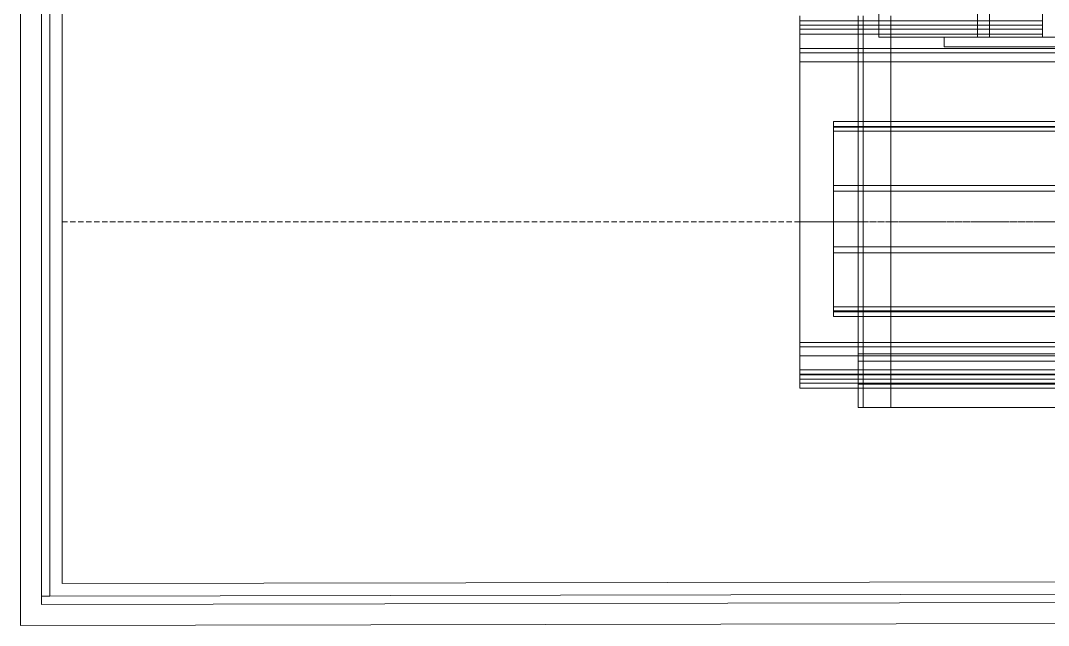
# Model space of a CAD drawing. Header units: centimetres. Extents: x -1906 to 5208, y -261 to 2955.
# Drawn here: x 1109.3 to 1170.8, y 246.6 to 282.8 of the extents above; entities that cross this region are included whole.
import ezdxf

# ---------------------------------------------------------------- set-up
doc = ezdxf.new("R2010")
doc.units = ezdxf.units.CM
doc.linetypes.add('_Overhead_2_', pattern=[0.47625, 0.3175, -0.15875])
for name, color, linetype, lineweight in [('A-FLOR', 7, 'Continuous', 18), ('A-WALL', 7, 'Continuous', 18), ('S-BEAM', 7, 'Continuous', 18), ('S-COLS', 7, 'Continuous', 18)]:
    doc.layers.add(name, color=color, linetype=linetype, lineweight=lineweight)

# ---------------------------------------------------------------- blocks, each defined once
blk = doc.blocks.new('Costanera Perfil Z - Parametrizado - h_22cm-1722626-Planta Bodega almacenamiento insumos')
at = {"layer": 'S-BEAM', "color": 254, "lineweight": 9, "true_color": 0xcccccc}
for p, q in [((-5.84, 671.794), (-5.84, -2399.566)), ((-5.545, 671.794), (-5.545, -2399.566)), ((-5.502, -2399.566), (-5.502, 671.794)), ((-5.258, 671.794), (-5.258, -2399.566)), ((-2.014, 671.794), (-2.014, -2399.566)), ((-1.666, 671.794), (-1.666, -2399.566)), ((1.666, 671.794), (1.666, -2399.566)), ((2.014, 671.794), (2.014, -2399.566)), ((5.258, 671.794), (5.258, -2399.566)), ((5.502, 671.794), (5.502, -2399.566)), ((5.545, 671.794), (5.545, -2399.566)), ((5.84, 671.794), (5.84, -2399.566)), ((-5.502, -2399.566), (-5.84, -2399.566)), ((-5.84, -2399.566), (-5.545, -2399.566)), ((-5.502, -2399.566), (-5.258, -2399.566)), ((2.014, -2399.566), (-5.502, -2399.566)), ((-5.258, -2399.566), (1.666, -2399.566)), ((1.666, -2399.566), (-2.014, -2399.566)), ((-2.014, -2399.566), (-1.666, -2399.566)), ((-1.666, -2399.566), (1.666, -2399.566)), ((1.666, -2399.566), (-1.666, -2399.566)), ((-1.666, -2399.566), (1.666, -2399.566)), ((1.666, -2399.566), (2.014, -2399.566)), ((2.014, -2399.566), (1.666, -2399.566)), ((1.666, -2399.566), (2.014, -2399.566)), ((2.014, -2399.566), (5.502, -2399.566)), ((5.258, -2399.566), (2.014, -2399.566)), ((5.545, -2399.566), (5.258, -2399.566)), ((5.545, -2399.566), (5.84, -2399.566)), ((5.84, -2399.566), (5.545, -2399.566))]:
    blk.add_line(p, q, dxfattribs=at)
blk = doc.blocks.new('Costanera Perfil Z - Parametrizado - h_22cm-1725872-Planta Bodega almacenamiento insumos')
at = {"layer": 'S-BEAM', "color": 254, "lineweight": 9, "true_color": 0xcccccc}
for p, q in [((-10.746, 2410.561), (8.796, 2410.561)), ((-10.446, 2410.561), (-10.746, 2410.561)), ((-10.746, -662.809), (-10.746, 2410.561)), ((-10.746, 2410.561), (-10.746, -662.809)), ((8.796, 2410.561), (-10.446, 2410.561)), ((-10.446, 2410.561), (-8.796, 2410.561)), ((-8.796, 2410.561), (-10.446, 2410.561)), ((-10.446, 2410.561), (-10.446, -662.809)), ((-10.446, 2410.561), (-10.446, -662.809)), ((-8.796, 2410.561), (-8.796, 2407.07)), ((-8.796, 2410.561), (-8.796, 2407.07)), ((8.796, 2410.561), (10.446, 2410.561)), ((10.446, 2410.561), (8.796, 2410.561)), ((8.796, 2410.561), (10.746, 2410.561)), ((10.446, 2410.561), (8.796, 2410.561)), ((8.796, 2410.561), (8.796, 2387.527)), ((8.796, 2410.561), (8.796, 2387.527)), ((10.746, 2410.561), (10.446, 2410.561)), ((10.446, 2410.561), (10.446, 2405.823)), ((10.446, 2410.561), (10.446, 2407.07)), ((-8.796, 2407.07), (-8.796, 2406.77)), ((-8.796, 2407.07), (-8.796, 2406.77)), ((-8.796, 2406.77), (-8.796, 2405.12)), ((-8.796, 2406.77), (-8.796, 2405.12)), ((10.446, 2407.07), (10.446, 2405.823)), ((10.446, 2405.823), (10.446, 2399.928)), ((10.446, 2405.823), (10.446, 2399.928)), ((-8.796, 2405.12), (-8.796, 2387.527)), ((-8.796, 2405.12), (-8.796, 2387.527)), ((10.446, 2399.928), (10.446, 2399.218)), ((10.446, 2399.928), (10.446, 2399.218)), ((10.446, 2399.218), (10.446, 2396.033)), ((10.446, 2399.218), (10.446, 2396.033))]:
    blk.add_line(p, q, dxfattribs=at)
blk = doc.blocks.new('Costanera Perfil Z - Parametrizado - h_22cm-1725829-Planta Bodega almacenamiento insumos')
at = {"layer": 'S-BEAM', "color": 254, "lineweight": 9, "true_color": 0xcccccc}
for p, q in [((-10.746, 2411.389), (-10.489, 2411.389)), ((-10.489, 2411.389), (-10.746, 2411.389)), ((-10.746, -661.982), (-10.746, 2411.389)), ((-10.746, 2411.389), (-10.746, -661.982)), ((-10.489, 2411.389), (-10.189, 2411.389)), ((-10.189, 2411.389), (-10.446, 2411.389)), ((-10.446, 2411.389), (-10.189, 2411.389)), ((-10.189, 2411.389), (-10.446, 2411.389)), ((-10.446, 2411.389), (-10.446, -661.982)), ((-10.446, 2411.389), (-10.446, -661.982)), ((-10.189, 2411.389), (-8.539, 2411.389)), ((-8.539, 2411.389), (-10.189, 2411.389)), ((-10.189, 2411.389), (-8.796, 2411.389)), ((-8.796, 2411.389), (-10.189, 2411.389)), ((-8.796, 2411.389), (-8.796, 2407.897)), ((-8.796, 2411.389), (-8.796, 2407.897)), ((-8.539, 2411.389), (8.796, 2411.389)), ((8.796, 2411.389), (-8.539, 2411.389)), ((8.796, 2411.389), (9.053, 2411.389)), ((9.053, 2411.389), (8.796, 2411.389)), ((8.796, 2411.389), (9.053, 2411.389)), ((9.053, 2411.389), (8.796, 2411.389)), ((8.796, 2411.389), (8.796, 2407.897)), ((8.796, 2411.389), (8.796, 2407.897)), ((9.053, 2411.389), (10.446, 2411.389)), ((10.446, 2411.389), (9.053, 2411.389)), ((9.053, 2411.389), (10.703, 2411.389)), ((10.446, 2411.389), (9.053, 2411.389)), ((10.703, 2411.389), (10.446, 2411.389)), ((10.446, 2411.389), (10.446, 2407.897)), ((10.446, 2411.389), (10.446, 2407.897)), ((-8.796, 2407.897), (-8.796, 2407.597)), ((-8.796, 2407.897), (-8.796, 2407.597)), ((8.796, 2407.897), (8.796, 2407.597)), ((8.796, 2407.897), (8.796, 2407.597)), ((10.446, 2407.897), (10.446, 2407.597)), ((10.446, 2407.897), (10.446, 2407.597)), ((-8.796, 2407.597), (-8.796, 2405.947)), ((-8.796, 2407.597), (-8.796, 2405.947)), ((8.796, 2407.597), (8.796, 2405.947)), ((8.796, 2407.597), (8.796, 2405.947)), ((10.446, 2407.597), (10.446, 2406.65)), ((10.446, 2407.597), (10.446, 2406.65)), ((10.446, 2406.65), (10.446, 2405.947)), ((10.446, 2406.65), (10.446, 2405.947)), ((-8.796, 2405.947), (-8.796, 2388.355)), ((-8.796, 2405.947), (-8.796, 2388.355)), ((8.796, 2405.947), (8.796, 2388.355)), ((8.796, 2405.947), (8.796, 2388.355)), ((10.446, 2405.947), (10.446, 2400.755)), ((10.446, 2405.947), (10.446, 2400.755)), ((10.446, 2400.755), (10.446, 2400.045)), ((10.446, 2400.755), (10.446, 2400.045)), ((10.446, 2400.045), (10.446, 2396.86)), ((10.446, 2400.045), (10.446, 2396.86))]:
    blk.add_line(p, q, dxfattribs=at)
blk = doc.blocks.new('Costanera Perfil Z - Parametrizado - h_22cm-1725795-Planta Bodega almacenamiento insumos')
at = {"layer": 'S-BEAM', "color": 254, "lineweight": 9, "true_color": 0xcccccc}
for p, q in [((-10.746, 2410.975), (-10.206, 2410.975)), ((-10.446, 2410.975), (-10.746, 2410.975)), ((-10.746, 2407.483), (-10.746, 2410.975)), ((-10.746, 2410.975), (-10.746, 2407.483)), ((-10.206, 2410.975), (-10.446, 2410.975)), ((-10.446, 2410.975), (-10.206, 2410.975)), ((-10.206, 2410.975), (-10.446, 2410.975)), ((-10.446, 2410.975), (-10.446, 2407.483)), ((-10.446, 2410.975), (-10.446, 2407.483)), ((-10.206, 2410.975), (-9.949, 2410.975)), ((-9.949, 2410.975), (-10.206, 2410.975)), ((-10.206, 2410.975), (-9.949, 2410.975)), ((-9.949, 2410.975), (-10.206, 2410.975)), ((-9.906, 2410.975), (-9.649, 2410.975)), ((-9.649, 2410.975), (-9.906, 2410.975)), ((-9.906, 2410.975), (-9.649, 2410.975)), ((-9.649, 2410.975), (-9.906, 2410.975)), ((-9.649, 2410.975), (-8.256, 2410.975)), ((-8.256, 2410.975), (-9.649, 2410.975)), ((-9.649, 2410.975), (-8.796, 2410.975)), ((-8.796, 2410.975), (-9.649, 2410.975)), ((-8.796, 2410.975), (-8.796, 2407.483)), ((-8.796, 2410.975), (-8.796, 2407.483)), ((-8.256, 2410.975), (-7.999, 2410.975)), ((-7.999, 2410.975), (-8.256, 2410.975)), ((-7.999, 2410.975), (8.796, 2410.975)), ((8.796, 2410.975), (-7.999, 2410.975)), ((8.796, 2410.975), (9.336, 2410.975)), ((9.336, 2410.975), (8.796, 2410.975)), ((8.796, 2410.975), (9.336, 2410.975)), ((9.336, 2410.975), (8.796, 2410.975)), ((8.796, 2410.975), (8.796, 2407.483)), ((8.796, 2410.975), (8.796, 2407.483)), ((9.336, 2410.975), (9.593, 2410.975)), ((9.593, 2410.975), (9.336, 2410.975)), ((9.336, 2410.975), (9.593, 2410.975)), ((9.593, 2410.975), (9.336, 2410.975)), ((9.593, 2410.975), (10.446, 2410.975)), ((10.446, 2410.975), (9.593, 2410.975)), ((9.593, 2410.975), (10.746, 2410.975)), ((10.446, 2410.975), (9.593, 2410.975)), ((10.746, 2410.975), (10.446, 2410.975)), ((10.446, 2410.975), (10.446, 2407.483)), ((10.446, 2410.975), (10.446, 2407.483)), ((10.746, 2410.975), (10.746, 2407.483)), ((10.746, 2410.975), (10.746, 2407.483)), ((-10.746, 2407.183), (-10.746, 2407.483)), ((-10.746, 2407.483), (-10.746, 2387.941)), ((-10.746, 2405.533), (-10.746, 2407.183)), ((-10.446, 2407.483), (-10.446, 2407.183)), ((-10.446, 2407.483), (-10.446, 2387.941)), ((-10.446, 2407.183), (-10.446, 2405.533)), ((-8.796, 2407.483), (-8.796, 2407.183)), ((-8.796, 2407.483), (-8.796, 2407.183)), ((-8.796, 2407.183), (-8.796, 2405.533)), ((-8.796, 2407.183), (-8.796, 2405.533)), ((8.796, 2407.483), (8.796, 2407.183)), ((8.796, 2407.483), (8.796, 2407.183)), ((8.796, 2407.183), (8.796, 2405.533)), ((8.796, 2407.183), (8.796, 2405.533)), ((10.446, 2407.483), (10.446, 2407.183)), ((10.446, 2407.483), (10.446, 2407.183)), ((10.446, 2407.183), (10.446, 2406.236)), ((10.446, 2407.183), (10.446, 2406.236)), ((10.746, 2407.483), (10.746, 2407.183)), ((10.746, 2407.483), (10.746, 2407.183)), ((10.746, 2407.183), (10.746, 2406.236)), ((10.746, 2407.183), (10.746, 2406.236)), ((10.446, 2406.236), (10.446, 2405.533)), ((10.446, 2406.236), (10.446, 2405.533)), ((10.746, 2406.236), (10.746, 2405.533)), ((10.746, 2406.236), (10.746, 2405.533)), ((-10.746, 2387.941), (-10.746, 2405.533)), ((-10.446, 2405.533), (-10.446, 2387.941)), ((-8.796, 2405.533), (-8.796, 2387.941)), ((-8.796, 2405.533), (-8.796, 2387.941)), ((8.796, 2405.533), (8.796, 2387.941)), ((8.796, 2405.533), (8.796, 2387.941)), ((10.446, 2405.533), (10.446, 2400.341)), ((10.446, 2405.533), (10.446, 2400.341)), ((10.746, 2405.533), (10.746, 2400.341)), ((10.746, 2405.533), (10.746, 2400.341)), ((10.446, 2400.341), (10.446, 2399.631)), ((10.446, 2400.341), (10.446, 2399.631)), ((10.746, 2400.341), (10.746, 2399.631)), ((10.746, 2400.341), (10.746, 2399.631)), ((10.446, 2399.631), (10.446, 2396.446)), ((10.446, 2399.631), (10.446, 2396.446)), ((10.746, 2399.631), (10.746, 2396.446)), ((10.746, 2399.631), (10.746, 2396.446))]:
    blk.add_line(p, q, dxfattribs=at)
blk = doc.blocks.new('Costanera Perfil Z - Parametrizado - h_22cm-1725974-Planta Bodega almacenamiento insumos')
at = {"layer": 'S-BEAM', "color": 254, "lineweight": 9, "true_color": 0xcccccc}
for p, q in [((-10.746, 1416.001), (-10.446, 1416.001)), ((-10.446, 1416.001), (-10.746, 1416.001)), ((-10.746, 1412.509), (-10.746, 1416.001)), ((-10.746, 1416.001), (-10.746, 1412.509)), ((-10.446, 1416.001), (-10.206, 1416.001)), ((-10.206, 1416.001), (-10.446, 1416.001)), ((-10.446, 1416.001), (-10.206, 1416.001)), ((-10.206, 1416.001), (-10.446, 1416.001)), ((-10.446, 1416.001), (-10.446, 1412.509)), ((-10.446, 1416.001), (-10.446, 1412.509)), ((-10.206, 1416.001), (-9.949, 1416.001)), ((-9.949, 1416.001), (-10.206, 1416.001)), ((-10.206, 1416.001), (-9.949, 1416.001)), ((-9.949, 1416.001), (-10.206, 1416.001)), ((-9.906, 1416.001), (-9.649, 1416.001)), ((-9.649, 1416.001), (-9.906, 1416.001)), ((-9.906, 1416.001), (-9.649, 1416.001)), ((-9.649, 1416.001), (-9.906, 1416.001)), ((-9.649, 1416.001), (-8.796, 1416.001)), ((-8.796, 1416.001), (-9.649, 1416.001)), ((-9.649, 1416.001), (-8.796, 1416.001)), ((-8.796, 1416.001), (-9.649, 1416.001)), ((-8.796, 1416.001), (-8.256, 1416.001)), ((-8.256, 1416.001), (-8.796, 1416.001)), ((-8.796, 1416.001), (-8.796, 1412.509)), ((-8.796, 1416.001), (-8.796, 1412.509)), ((-8.256, 1416.001), (-7.999, 1416.001)), ((-7.999, 1416.001), (-8.256, 1416.001)), ((-7.999, 1416.001), (8.796, 1416.001)), ((8.796, 1416.001), (-7.999, 1416.001)), ((8.796, 1416.001), (9.336, 1416.001)), ((9.336, 1416.001), (8.796, 1416.001)), ((8.796, 1416.001), (9.336, 1416.001)), ((9.336, 1416.001), (8.796, 1416.001)), ((8.796, 1416.001), (8.796, 1412.509)), ((8.796, 1416.001), (8.796, 1412.509)), ((9.336, 1416.001), (9.593, 1416.001)), ((9.593, 1416.001), (9.336, 1416.001)), ((9.336, 1416.001), (9.593, 1416.001)), ((9.593, 1416.001), (9.336, 1416.001)), ((9.593, 1416.001), (10.446, 1416.001)), ((10.446, 1416.001), (9.593, 1416.001)), ((9.593, 1416.001), (10.446, 1416.001)), ((10.446, 1416.001), (9.593, 1416.001)), ((10.446, 1416.001), (10.746, 1416.001)), ((10.746, 1416.001), (10.446, 1416.001)), ((10.446, 1416.001), (10.446, 1412.509)), ((10.446, 1416.001), (10.446, 1412.509)), ((10.746, 1416.001), (10.746, 1412.509)), ((10.746, 1416.001), (10.746, 1412.509)), ((-10.746, 1412.209), (-10.746, 1412.509)), ((-10.746, 1412.509), (-10.746, 1412.209)), ((-10.746, 1410.559), (-10.746, 1412.209)), ((-10.746, 1412.209), (-10.746, 1410.559)), ((-10.446, 1412.509), (-10.446, 1412.209)), ((-10.446, 1412.509), (-10.446, 1412.209)), ((-10.446, 1412.209), (-10.446, 1410.559)), ((-10.446, 1412.209), (-10.446, 1410.559)), ((-8.796, 1412.509), (-8.796, 1412.209)), ((-8.796, 1412.509), (-8.796, 1412.209)), ((-8.796, 1412.209), (-8.796, 1410.559)), ((-8.796, 1412.209), (-8.796, 1410.559)), ((8.796, 1412.509), (8.796, 1412.209)), ((8.796, 1412.509), (8.796, 1412.209)), ((8.796, 1412.209), (8.796, 1410.559)), ((8.796, 1412.209), (8.796, 1410.559)), ((10.446, 1412.509), (10.446, 1412.209)), ((10.446, 1412.509), (10.446, 1412.209)), ((10.446, 1412.209), (10.446, 1411.262)), ((10.446, 1412.209), (10.446, 1411.262)), ((10.746, 1412.509), (10.746, 1412.209)), ((10.746, 1412.509), (10.746, 1412.209)), ((10.746, 1412.209), (10.746, 1411.262)), ((10.746, 1412.209), (10.746, 1411.262)), ((10.446, 1411.262), (10.446, 1410.559)), ((10.446, 1411.262), (10.446, 1410.559)), ((10.746, 1411.262), (10.746, 1410.559)), ((10.746, 1411.262), (10.746, 1410.559)), ((-10.746, 1392.967), (-10.746, 1410.559)), ((-10.746, 1410.559), (-10.746, 1392.967)), ((-10.446, 1410.559), (-10.446, 1392.967)), ((-10.446, 1410.559), (-10.446, 1392.967)), ((-8.796, 1410.559), (-8.796, 1392.967)), ((-8.796, 1410.559), (-8.796, 1392.967)), ((8.796, 1410.559), (8.796, 1392.967)), ((8.796, 1410.559), (8.796, 1392.967)), ((10.446, 1410.559), (10.446, 1405.367)), ((10.446, 1410.559), (10.446, 1405.367)), ((10.746, 1410.559), (10.746, 1405.367)), ((10.746, 1410.559), (10.746, 1405.367)), ((10.446, 1405.367), (10.446, 1404.657)), ((10.446, 1405.367), (10.446, 1404.657)), ((10.746, 1405.367), (10.746, 1404.657)), ((10.746, 1405.367), (10.746, 1404.657)), ((10.446, 1404.657), (10.446, 1401.472)), ((10.446, 1404.657), (10.446, 1401.472)), ((10.746, 1404.657), (10.746, 1401.472)), ((10.746, 1404.657), (10.746, 1401.472))]:
    blk.add_line(p, q, dxfattribs=at)
blk = doc.blocks.new('Costanera Perfil Z - Parametrizado - h_22cm-V77-Planta Bodega almacenamiento insumos')
at = {"layer": 'S-BEAM', "color": 254, "lineweight": 9, "true_color": 0xcccccc}
for p, q in [((-10.746, 1416.001), (-10.446, 1416.001)), ((-10.446, 1416.001), (-10.746, 1416.001)), ((-10.746, 1412.509), (-10.746, 1416.001)), ((-10.746, 1416.001), (-10.746, 1412.509)), ((-10.446, 1416.001), (-10.206, 1416.001)), ((-10.206, 1416.001), (-10.446, 1416.001)), ((-10.446, 1416.001), (-10.206, 1416.001)), ((-10.206, 1416.001), (-10.446, 1416.001)), ((-10.446, 1416.001), (-10.446, 1412.509)), ((-10.446, 1416.001), (-10.446, 1412.509)), ((-10.206, 1416.001), (-9.949, 1416.001)), ((-9.949, 1416.001), (-10.206, 1416.001)), ((-10.206, 1416.001), (-9.949, 1416.001)), ((-9.949, 1416.001), (-10.206, 1416.001)), ((-9.906, 1416.001), (-9.649, 1416.001)), ((-9.649, 1416.001), (-9.906, 1416.001)), ((-9.906, 1416.001), (-9.649, 1416.001)), ((-9.649, 1416.001), (-9.906, 1416.001)), ((-9.649, 1416.001), (-8.796, 1416.001)), ((-8.796, 1416.001), (-9.649, 1416.001)), ((-9.649, 1416.001), (-8.796, 1416.001)), ((-8.796, 1416.001), (-9.649, 1416.001)), ((-8.796, 1416.001), (-8.256, 1416.001)), ((-8.256, 1416.001), (-8.796, 1416.001)), ((-8.796, 1416.001), (-8.796, 1412.509)), ((-8.796, 1416.001), (-8.796, 1412.509)), ((-8.256, 1416.001), (-7.999, 1416.001)), ((-7.999, 1416.001), (-8.256, 1416.001)), ((-7.999, 1416.001), (8.796, 1416.001)), ((8.796, 1416.001), (-7.999, 1416.001)), ((8.796, 1416.001), (9.336, 1416.001)), ((9.336, 1416.001), (8.796, 1416.001)), ((8.796, 1416.001), (9.336, 1416.001)), ((9.336, 1416.001), (8.796, 1416.001)), ((8.796, 1416.001), (8.796, 1412.509)), ((8.796, 1416.001), (8.796, 1412.509)), ((9.336, 1416.001), (9.593, 1416.001)), ((9.593, 1416.001), (9.336, 1416.001)), ((9.336, 1416.001), (9.593, 1416.001)), ((9.593, 1416.001), (9.336, 1416.001)), ((9.593, 1416.001), (10.446, 1416.001)), ((10.446, 1416.001), (9.593, 1416.001)), ((9.593, 1416.001), (10.446, 1416.001)), ((10.446, 1416.001), (9.593, 1416.001)), ((10.446, 1416.001), (10.746, 1416.001)), ((10.746, 1416.001), (10.446, 1416.001)), ((10.446, 1416.001), (10.446, 1412.509)), ((10.446, 1416.001), (10.446, 1412.509)), ((10.746, 1416.001), (10.746, 1412.509)), ((10.746, 1416.001), (10.746, 1412.509)), ((-10.746, 1412.209), (-10.746, 1412.509)), ((-10.746, 1412.509), (-10.746, 1412.209)), ((-10.746, 1410.559), (-10.746, 1412.209)), ((-10.746, 1412.209), (-10.746, 1410.559)), ((-10.446, 1412.509), (-10.446, 1412.209)), ((-10.446, 1412.509), (-10.446, 1412.209)), ((-10.446, 1412.209), (-10.446, 1410.559)), ((-10.446, 1412.209), (-10.446, 1410.559)), ((-8.796, 1412.509), (-8.796, 1412.209)), ((-8.796, 1412.509), (-8.796, 1412.209)), ((-8.796, 1412.209), (-8.796, 1410.559)), ((-8.796, 1412.209), (-8.796, 1410.559)), ((8.796, 1412.509), (8.796, 1412.209)), ((8.796, 1412.509), (8.796, 1412.209)), ((8.796, 1412.209), (8.796, 1410.559)), ((8.796, 1412.209), (8.796, 1410.559)), ((10.446, 1412.509), (10.446, 1412.209)), ((10.446, 1412.509), (10.446, 1412.209)), ((10.446, 1412.209), (10.446, 1411.262)), ((10.446, 1412.209), (10.446, 1411.262)), ((10.746, 1412.509), (10.746, 1412.209)), ((10.746, 1412.509), (10.746, 1412.209)), ((10.746, 1412.209), (10.746, 1411.262)), ((10.746, 1412.209), (10.746, 1411.262)), ((10.446, 1411.262), (10.446, 1410.559)), ((10.446, 1411.262), (10.446, 1410.559)), ((10.746, 1411.262), (10.746, 1410.559)), ((10.746, 1411.262), (10.746, 1410.559)), ((-10.746, 1392.967), (-10.746, 1410.559)), ((-10.746, 1410.559), (-10.746, 1392.967)), ((-10.446, 1410.559), (-10.446, 1392.967)), ((-10.446, 1410.559), (-10.446, 1392.967)), ((-8.796, 1410.559), (-8.796, 1392.967)), ((-8.796, 1410.559), (-8.796, 1392.967)), ((8.796, 1410.559), (8.796, 1392.967)), ((8.796, 1410.559), (8.796, 1392.967)), ((10.446, 1410.559), (10.446, 1405.367)), ((10.446, 1410.559), (10.446, 1405.367)), ((10.746, 1410.559), (10.746, 1405.367)), ((10.746, 1410.559), (10.746, 1405.367)), ((10.446, 1405.367), (10.446, 1404.657)), ((10.446, 1405.367), (10.446, 1404.657)), ((10.746, 1405.367), (10.746, 1404.657)), ((10.746, 1405.367), (10.746, 1404.657)), ((10.446, 1404.657), (10.446, 1401.472)), ((10.446, 1404.657), (10.446, 1401.472)), ((10.746, 1404.657), (10.746, 1401.472)), ((10.746, 1404.657), (10.746, 1401.472))]:
    blk.add_line(p, q, dxfattribs=at)
blk = doc.blocks.new('Costanera Perfil Z - Parametrizado - h_22cm-V78-Planta Bodega almacenamiento insumos')
at = {"layer": 'S-BEAM', "color": 254, "lineweight": 9, "true_color": 0xcccccc}
for p, q in [((-10.746, 1416.001), (-10.446, 1416.001)), ((-10.446, 1416.001), (-10.746, 1416.001)), ((-10.746, 1412.509), (-10.746, 1416.001)), ((-10.746, 1416.001), (-10.746, 1412.509)), ((-10.446, 1416.001), (-10.206, 1416.001)), ((-10.206, 1416.001), (-10.446, 1416.001)), ((-10.446, 1416.001), (-10.206, 1416.001)), ((-10.206, 1416.001), (-10.446, 1416.001)), ((-10.446, 1416.001), (-10.446, 1412.509)), ((-10.446, 1416.001), (-10.446, 1412.509)), ((-10.206, 1416.001), (-9.949, 1416.001)), ((-9.949, 1416.001), (-10.206, 1416.001)), ((-10.206, 1416.001), (-9.949, 1416.001)), ((-9.949, 1416.001), (-10.206, 1416.001)), ((-9.906, 1416.001), (-9.649, 1416.001)), ((-9.649, 1416.001), (-9.906, 1416.001)), ((-9.906, 1416.001), (-9.649, 1416.001)), ((-9.649, 1416.001), (-9.906, 1416.001)), ((-9.649, 1416.001), (-8.796, 1416.001)), ((-8.796, 1416.001), (-9.649, 1416.001)), ((-9.649, 1416.001), (-8.796, 1416.001)), ((-8.796, 1416.001), (-9.649, 1416.001)), ((-8.796, 1416.001), (-8.256, 1416.001)), ((-8.256, 1416.001), (-8.796, 1416.001)), ((-8.796, 1416.001), (-8.796, 1412.509)), ((-8.796, 1416.001), (-8.796, 1412.509)), ((-8.256, 1416.001), (-7.999, 1416.001)), ((-7.999, 1416.001), (-8.256, 1416.001)), ((-7.999, 1416.001), (8.796, 1416.001)), ((8.796, 1416.001), (-7.999, 1416.001)), ((8.796, 1416.001), (9.336, 1416.001)), ((9.336, 1416.001), (8.796, 1416.001)), ((8.796, 1416.001), (9.336, 1416.001)), ((9.336, 1416.001), (8.796, 1416.001)), ((8.796, 1416.001), (8.796, 1412.509)), ((8.796, 1416.001), (8.796, 1412.509)), ((9.336, 1416.001), (9.593, 1416.001)), ((9.593, 1416.001), (9.336, 1416.001)), ((9.336, 1416.001), (9.593, 1416.001)), ((9.593, 1416.001), (9.336, 1416.001)), ((9.593, 1416.001), (10.446, 1416.001)), ((10.446, 1416.001), (9.593, 1416.001)), ((9.593, 1416.001), (10.446, 1416.001)), ((10.446, 1416.001), (9.593, 1416.001)), ((10.446, 1416.001), (10.746, 1416.001)), ((10.746, 1416.001), (10.446, 1416.001)), ((10.446, 1416.001), (10.446, 1412.509)), ((10.446, 1416.001), (10.446, 1412.509)), ((10.746, 1416.001), (10.746, 1412.509)), ((10.746, 1416.001), (10.746, 1412.509)), ((-10.746, 1412.209), (-10.746, 1412.509)), ((-10.746, 1412.509), (-10.746, 1412.209)), ((-10.746, 1410.559), (-10.746, 1412.209)), ((-10.746, 1412.209), (-10.746, 1410.559)), ((-10.446, 1412.509), (-10.446, 1412.209)), ((-10.446, 1412.509), (-10.446, 1412.209)), ((-10.446, 1412.209), (-10.446, 1410.559)), ((-10.446, 1412.209), (-10.446, 1410.559)), ((-8.796, 1412.509), (-8.796, 1412.209)), ((-8.796, 1412.509), (-8.796, 1412.209)), ((-8.796, 1412.209), (-8.796, 1410.559)), ((-8.796, 1412.209), (-8.796, 1410.559)), ((8.796, 1412.509), (8.796, 1412.209)), ((8.796, 1412.509), (8.796, 1412.209)), ((8.796, 1412.209), (8.796, 1410.559)), ((8.796, 1412.209), (8.796, 1410.559)), ((10.446, 1412.509), (10.446, 1412.209)), ((10.446, 1412.509), (10.446, 1412.209)), ((10.446, 1412.209), (10.446, 1411.262)), ((10.446, 1412.209), (10.446, 1411.262)), ((10.746, 1412.509), (10.746, 1412.209)), ((10.746, 1412.509), (10.746, 1412.209)), ((10.746, 1412.209), (10.746, 1411.262)), ((10.746, 1412.209), (10.746, 1411.262)), ((10.446, 1411.262), (10.446, 1410.559)), ((10.446, 1411.262), (10.446, 1410.559)), ((10.746, 1411.262), (10.746, 1410.559)), ((10.746, 1411.262), (10.746, 1410.559)), ((-10.746, 1392.967), (-10.746, 1410.559)), ((-10.746, 1410.559), (-10.746, 1392.967)), ((-10.446, 1410.559), (-10.446, 1392.967)), ((-10.446, 1410.559), (-10.446, 1392.967)), ((-8.796, 1410.559), (-8.796, 1392.967)), ((-8.796, 1410.559), (-8.796, 1392.967)), ((8.796, 1410.559), (8.796, 1392.967)), ((8.796, 1410.559), (8.796, 1392.967)), ((10.446, 1410.559), (10.446, 1405.367)), ((10.446, 1410.559), (10.446, 1405.367)), ((10.746, 1410.559), (10.746, 1405.367)), ((10.746, 1410.559), (10.746, 1405.367)), ((10.446, 1405.367), (10.446, 1404.657)), ((10.446, 1405.367), (10.446, 1404.657)), ((10.746, 1405.367), (10.746, 1404.657)), ((10.746, 1405.367), (10.746, 1404.657)), ((10.446, 1404.657), (10.446, 1401.472)), ((10.446, 1404.657), (10.446, 1401.472)), ((10.746, 1404.657), (10.746, 1401.472)), ((10.746, 1404.657), (10.746, 1401.472))]:
    blk.add_line(p, q, dxfattribs=at)
blk = doc.blocks.new('Costanera Perfil Z - Parametrizado - h_22cm-1857671-Planta Bodega almacenamiento insumos')
at = {"layer": 'S-BEAM', "color": 254, "lineweight": 9, "true_color": 0xcccccc}
for p, q in [((-10.746, -456.985), (-10.746, -458.935)), ((-10.746, -456.985), (-10.746, -457.285)), ((-10.746, -457.285), (-10.746, -458.935)), ((-10.446, -456.985), (-10.446, -457.285)), ((-10.446, -456.985), (-10.446, -458.935)), ((-10.446, -457.285), (-10.446, -458.935)), ((-8.796, -456.985), (-8.796, -457.285)), ((-8.796, -456.985), (-8.796, -457.285)), ((-8.796, -457.285), (-8.796, -458.255)), ((-8.796, -457.285), (-8.796, -458.255)), ((-8.796, -458.255), (-8.796, -458.935)), ((-8.796, -458.255), (-8.796, -458.935)), ((-10.746, -458.935), (-10.746, -463.305)), ((-10.746, -458.935), (-10.746, -463.305)), ((-10.446, -458.935), (-10.446, -463.305)), ((-10.446, -458.935), (-10.446, -463.305)), ((-8.796, -458.935), (-8.796, -463.305)), ((-8.796, -458.935), (-8.796, -463.305)), ((-10.746, -463.305), (-10.746, -467.132)), ((-10.746, -463.305), (-10.746, -467.132)), ((-10.446, -463.305), (-10.446, -467.132)), ((-10.446, -463.305), (-10.446, -467.132)), ((-8.796, -463.305), (-8.796, -467.132)), ((-8.796, -463.305), (-8.796, -467.132)), ((-10.746, -467.132), (-10.746, -467.479)), ((-10.746, -467.132), (-10.746, -467.479)), ((-10.446, -467.132), (-10.446, -467.479)), ((-10.446, -467.132), (-10.446, -467.479)), ((-8.796, -467.132), (-8.796, -467.479)), ((-8.796, -467.132), (-8.796, -467.479)), ((-10.746, -467.479), (-10.746, -470.812)), ((-10.746, -467.479), (-10.746, -470.812)), ((-10.446, -467.479), (-10.446, -470.812)), ((-10.446, -467.479), (-10.446, -470.812)), ((-8.796, -467.479), (-8.796, -470.812)), ((-8.796, -467.479), (-8.796, -470.812)), ((-10.746, -470.812), (-10.746, -471.159)), ((-10.746, -470.812), (-10.746, -471.159)), ((-10.446, -470.812), (-10.446, -471.159)), ((-10.446, -470.812), (-10.446, -471.159)), ((-8.796, -470.812), (-8.796, -471.159)), ((-8.796, -470.812), (-8.796, -471.159)), ((-10.746, -471.159), (-10.746, -474.986)), ((-10.746, -471.159), (-10.746, -474.986)), ((-10.446, -471.159), (-10.446, -474.986)), ((-10.446, -471.159), (-10.446, -474.986)), ((-8.796, -471.159), (-8.796, -474.986)), ((-8.796, -471.159), (-8.796, -474.986)), ((-10.746, -474.986), (-10.746, -477.643)), ((-10.746, -474.986), (-10.746, -477.643)), ((-10.446, -474.986), (-10.446, -477.643)), ((-10.446, -474.986), (-10.446, -477.643)), ((-8.796, -474.986), (-8.796, -477.643)), ((-8.796, -474.986), (-8.796, -477.643)), ((8.796, -477.643), (-10.746, -477.643)), ((-10.746, -477.643), (-10.446, -477.643)), ((-10.446, -477.643), (-8.796, -477.643)), ((-8.796, -477.643), (-10.446, -477.643)), ((-10.446, -477.643), (8.796, -477.643))]:
    blk.add_line(p, q, dxfattribs=at)
blk = doc.blocks.new('Costanera Perfil Z - Parametrizado - h_22cm-V80-Planta Bodega almacenamiento insumos')
at = {"layer": 'S-BEAM', "color": 254, "lineweight": 9, "true_color": 0xcccccc}
for p, q in [((-10.746, -457.285), (-10.746, -458.935)), ((-10.746, -457.285), (-10.746, -457.542)), ((-10.746, -457.542), (-10.746, -458.935)), ((-10.446, -457.285), (-10.446, -457.542)), ((-10.446, -457.285), (-10.446, -458.935)), ((-10.446, -457.542), (-10.446, -458.935)), ((-8.796, -457.285), (-8.796, -457.542)), ((-8.796, -457.285), (-8.796, -457.542)), ((-8.796, -457.542), (-8.796, -458.255)), ((-8.796, -457.542), (-8.796, -458.255)), ((-8.796, -458.255), (-8.796, -458.935)), ((-8.796, -458.255), (-8.796, -458.935)), ((-10.746, -458.935), (-10.746, -459.192)), ((-10.746, -458.935), (-10.746, -459.192)), ((-10.746, -459.192), (-10.746, -463.305)), ((-10.746, -459.192), (-10.746, -463.305)), ((-10.446, -458.935), (-10.446, -459.192)), ((-10.446, -458.935), (-10.446, -459.192)), ((-10.446, -459.192), (-10.446, -463.305)), ((-10.446, -459.192), (-10.446, -463.305)), ((-8.796, -458.935), (-8.796, -459.192)), ((-8.796, -458.935), (-8.796, -459.192)), ((-8.796, -459.192), (-8.796, -463.305)), ((-8.796, -459.192), (-8.796, -463.305)), ((-10.746, -463.305), (-10.746, -467.132)), ((-10.746, -463.305), (-10.746, -467.132)), ((-10.446, -463.305), (-10.446, -467.132)), ((-10.446, -463.305), (-10.446, -467.132)), ((-8.796, -463.305), (-8.796, -467.132)), ((-8.796, -463.305), (-8.796, -467.132)), ((-10.746, -467.132), (-10.746, -467.479)), ((-10.746, -467.132), (-10.746, -467.479)), ((-10.446, -467.132), (-10.446, -467.479)), ((-10.446, -467.132), (-10.446, -467.479)), ((-8.796, -467.132), (-8.796, -467.479)), ((-8.796, -467.132), (-8.796, -467.479)), ((-10.746, -467.479), (-10.746, -470.812)), ((-10.746, -467.479), (-10.746, -470.812)), ((-10.446, -467.479), (-10.446, -470.812)), ((-10.446, -467.479), (-10.446, -470.812)), ((-8.796, -467.479), (-8.796, -470.812)), ((-8.796, -467.479), (-8.796, -470.812)), ((-10.746, -470.812), (-10.746, -471.159)), ((-10.746, -470.812), (-10.746, -471.159)), ((-10.446, -470.812), (-10.446, -471.159)), ((-10.446, -470.812), (-10.446, -471.159)), ((-8.796, -470.812), (-8.796, -471.159)), ((-8.796, -470.812), (-8.796, -471.159)), ((-10.746, -471.159), (-10.746, -474.986)), ((-10.746, -471.159), (-10.746, -474.986)), ((-10.446, -471.159), (-10.446, -474.986)), ((-10.446, -471.159), (-10.446, -474.986)), ((-8.796, -471.159), (-8.796, -474.986)), ((-8.796, -471.159), (-8.796, -474.986)), ((-10.746, -474.986), (-10.746, -476.527)), ((-10.746, -474.986), (-10.746, -476.527)), ((-10.446, -474.986), (-10.446, -476.527)), ((-10.446, -474.986), (-10.446, -476.527)), ((-8.796, -474.986), (-8.796, -476.527)), ((-8.796, -474.986), (-8.796, -476.527)), ((-10.746, -476.527), (-10.746, -477.643)), ((-10.746, -476.527), (-10.746, -477.643)), ((-10.446, -476.527), (-10.446, -477.643)), ((-10.446, -476.527), (-10.446, -477.643)), ((-8.796, -476.527), (-8.796, -477.643)), ((-8.796, -476.527), (-8.796, -477.643)), ((-10.446, -477.643), (-10.746, -477.643)), ((-10.746, -477.643), (-10.446, -477.643)), ((-8.796, -477.643), (-10.446, -477.643)), ((-10.446, -477.643), (-8.796, -477.643)), ((-8.796, -477.643), (-10.446, -477.643)), ((-10.446, -477.643), (-8.796, -477.643)), ((8.796, -477.643), (-8.796, -477.643)), ((-8.796, -477.643), (8.796, -477.643))]:
    blk.add_line(p, q, dxfattribs=at)
blk = doc.blocks.new('Costanera Perfil Z - Parametrizado - h_22cm-1857643-Planta Bodega almacenamiento insumos')
at = {"layer": 'S-BEAM', "color": 254, "lineweight": 9, "true_color": 0xcccccc}
for p, q in [((-10.746, -455.892), (-10.746, -456.149)), ((-10.746, -455.892), (-10.746, -456.149)), ((-10.746, -456.149), (-10.746, -456.389)), ((-10.746, -456.149), (-10.746, -456.389)), ((-10.446, -455.892), (-10.446, -456.149)), ((-10.446, -455.892), (-10.446, -456.149)), ((-10.446, -456.149), (-10.446, -456.389)), ((-10.446, -456.149), (-10.446, -456.389)), ((-8.796, -455.892), (-8.796, -456.149)), ((-8.796, -455.892), (-8.796, -456.149)), ((-8.796, -456.149), (-8.796, -456.389)), ((-8.796, -456.149), (-8.796, -456.389)), ((-10.746, -456.389), (-10.746, -457.542)), ((-10.746, -456.389), (-10.746, -456.689)), ((-10.746, -456.689), (-10.746, -457.542)), ((-10.446, -456.389), (-10.446, -456.689)), ((-10.446, -456.389), (-10.446, -457.542)), ((-10.446, -456.689), (-10.446, -457.542)), ((-8.796, -456.389), (-8.796, -456.689)), ((-8.796, -456.389), (-8.796, -456.689)), ((-8.796, -456.689), (-8.796, -456.861)), ((-8.796, -456.689), (-8.796, -456.861)), ((-8.796, -456.861), (-8.796, -457.542)), ((-8.796, -456.861), (-8.796, -457.542)), ((-10.746, -457.542), (-10.746, -457.799)), ((-10.746, -457.542), (-10.746, -457.799)), ((-10.446, -457.542), (-10.446, -457.799)), ((-10.446, -457.542), (-10.446, -457.799)), ((-8.796, -457.542), (-8.796, -457.799)), ((-8.796, -457.542), (-8.796, -457.799)), ((-10.746, -457.799), (-10.746, -458.339)), ((-10.746, -457.799), (-10.746, -458.339)), ((-10.446, -457.799), (-10.446, -458.339)), ((-10.446, -457.799), (-10.446, -458.339)), ((-8.796, -457.799), (-8.796, -458.339)), ((-8.796, -457.799), (-8.796, -458.339)), ((-10.746, -458.339), (-10.746, -461.912)), ((-10.746, -458.339), (-10.746, -461.912)), ((-10.446, -458.339), (-10.446, -461.912)), ((-10.446, -458.339), (-10.446, -461.912)), ((-8.796, -458.339), (-8.796, -461.912)), ((-8.796, -458.339), (-8.796, -461.912)), ((-10.746, -461.912), (-10.746, -465.738)), ((-10.746, -461.912), (-10.746, -465.738)), ((-10.446, -461.912), (-10.446, -465.738)), ((-10.446, -461.912), (-10.446, -465.738)), ((-8.796, -461.912), (-8.796, -465.738)), ((-8.796, -461.912), (-8.796, -465.738)), ((-10.746, -465.738), (-10.746, -466.086)), ((-10.746, -465.738), (-10.746, -466.086)), ((-10.746, -466.086), (-10.746, -469.418)), ((-10.746, -466.086), (-10.746, -469.418)), ((-10.446, -465.738), (-10.446, -466.086)), ((-10.446, -465.738), (-10.446, -466.086)), ((-10.446, -466.086), (-10.446, -469.418)), ((-10.446, -466.086), (-10.446, -469.418)), ((-8.796, -465.738), (-8.796, -466.086)), ((-8.796, -465.738), (-8.796, -466.086)), ((-8.796, -466.086), (-8.796, -469.418)), ((-8.796, -466.086), (-8.796, -469.418)), ((-10.746, -469.418), (-10.746, -469.766)), ((-10.746, -469.418), (-10.746, -469.766)), ((-10.746, -469.766), (-10.746, -473.592)), ((-10.746, -469.766), (-10.746, -473.592)), ((-10.446, -469.418), (-10.446, -469.766)), ((-10.446, -469.418), (-10.446, -469.766)), ((-10.446, -469.766), (-10.446, -473.592)), ((-10.446, -469.766), (-10.446, -473.592)), ((-8.796, -469.418), (-8.796, -469.766)), ((-8.796, -469.418), (-8.796, -469.766)), ((-8.796, -469.766), (-8.796, -473.592)), ((-8.796, -469.766), (-8.796, -473.592)), ((-10.746, -473.592), (-10.746, -475.134)), ((-10.746, -473.592), (-10.746, -475.134)), ((-10.446, -473.592), (-10.446, -475.134)), ((-10.446, -473.592), (-10.446, -475.134)), ((-8.796, -473.592), (-8.796, -475.134)), ((-8.796, -473.592), (-8.796, -475.134)), ((-10.746, -475.134), (-10.746, -475.391)), ((-10.746, -475.134), (-10.746, -475.391)), ((-10.746, -475.391), (-10.746, -476.249)), ((-10.746, -475.391), (-10.746, -476.249)), ((-10.446, -475.134), (-10.446, -475.391)), ((-10.446, -475.134), (-10.446, -475.391)), ((-10.446, -475.391), (-10.446, -476.249)), ((-10.446, -475.391), (-10.446, -476.249)), ((-8.796, -475.134), (-8.796, -475.391)), ((-8.796, -475.134), (-8.796, -475.391)), ((-8.796, -475.391), (-8.796, -476.249)), ((-8.796, -475.391), (-8.796, -476.249)), ((-10.746, -476.249), (-10.746, -476.784)), ((-10.746, -476.249), (-10.746, -476.784)), ((-10.446, -476.249), (-10.446, -476.784)), ((-10.446, -476.249), (-10.446, -476.784)), ((-8.796, -476.249), (-8.796, -476.784)), ((-8.796, -476.249), (-8.796, -476.784)), ((-10.746, -476.784), (-10.746, -477.041)), ((-10.746, -476.784), (-10.746, -477.041)), ((-10.746, -477.084), (-10.746, -477.341)), ((-10.746, -477.084), (-10.746, -477.341)), ((-10.446, -476.784), (-10.446, -477.041)), ((-10.446, -476.784), (-10.446, -477.041)), ((-10.446, -477.084), (-10.446, -477.341)), ((-10.446, -477.084), (-10.446, -477.341)), ((-8.796, -476.784), (-8.796, -477.041)), ((-8.796, -476.784), (-8.796, -477.041)), ((-8.796, -477.084), (-8.796, -477.341)), ((-8.796, -477.084), (-8.796, -477.341)), ((-10.746, -477.341), (-10.746, -479.036)), ((-10.746, -477.341), (-10.746, -477.881)), ((-10.446, -477.341), (-10.446, -477.881)), ((-10.446, -477.341), (-10.446, -479.036)), ((-8.796, -477.341), (-8.796, -477.881)), ((-8.796, -477.341), (-8.796, -477.881)), ((-10.746, -477.881), (-10.746, -479.036)), ((-10.446, -477.881), (-10.446, -479.036)), ((-8.796, -477.881), (-8.796, -479.036)), ((-8.796, -477.881), (-8.796, -479.036)), ((8.796, -479.036), (-10.746, -479.036)), ((-10.746, -479.036), (-10.446, -479.036)), ((-10.446, -479.036), (-8.796, -479.036)), ((-8.796, -479.036), (-10.446, -479.036)), ((-10.446, -479.036), (8.796, -479.036))]:
    blk.add_line(p, q, dxfattribs=at)
blk = doc.blocks.new('Costanera Perfil Z - Parametrizado - h_22cm-1857615-Planta Bodega almacenamiento insumos')
at = {"layer": 'S-BEAM', "color": 254, "lineweight": 9, "true_color": 0xcccccc}
for p, q in [((-10.746, -456.588), (-10.746, -456.845)), ((-10.746, -456.588), (-10.746, -456.845)), ((-10.746, -456.845), (-10.746, -457.085)), ((-10.746, -456.845), (-10.746, -457.085)), ((-10.446, -456.588), (-10.446, -456.845)), ((-10.446, -456.588), (-10.446, -456.845)), ((-10.446, -456.845), (-10.446, -457.085)), ((-10.446, -456.845), (-10.446, -457.085)), ((-8.796, -456.588), (-8.796, -456.845)), ((-8.796, -456.588), (-8.796, -456.845)), ((-8.796, -456.845), (-8.796, -457.085)), ((-8.796, -456.845), (-8.796, -457.085)), ((-10.746, -457.085), (-10.746, -457.385)), ((-10.746, -457.085), (-10.746, -457.385)), ((-10.746, -457.385), (-10.746, -458.238)), ((-10.746, -457.385), (-10.746, -458.238)), ((-10.446, -457.085), (-10.446, -457.385)), ((-10.446, -457.085), (-10.446, -457.385)), ((-10.446, -457.385), (-10.446, -458.238)), ((-10.446, -457.385), (-10.446, -458.238)), ((-8.796, -457.085), (-8.796, -457.385)), ((-8.796, -457.085), (-8.796, -457.385)), ((-8.796, -457.385), (-8.796, -457.558)), ((-8.796, -457.385), (-8.796, -457.558)), ((-8.796, -457.558), (-8.796, -458.238)), ((-8.796, -457.558), (-8.796, -458.238)), ((-10.746, -458.238), (-10.746, -458.495)), ((-10.746, -458.238), (-10.746, -458.495)), ((-10.746, -458.495), (-10.746, -459.035)), ((-10.746, -458.495), (-10.746, -459.035)), ((-10.446, -458.238), (-10.446, -458.495)), ((-10.446, -458.238), (-10.446, -458.495)), ((-10.446, -458.495), (-10.446, -459.035)), ((-10.446, -458.495), (-10.446, -459.035)), ((-8.796, -458.238), (-8.796, -458.495)), ((-8.796, -458.238), (-8.796, -458.495)), ((-8.796, -458.495), (-8.796, -459.035)), ((-8.796, -458.495), (-8.796, -459.035)), ((-10.746, -459.035), (-10.746, -462.608)), ((-10.746, -459.035), (-10.746, -462.608)), ((-10.446, -459.035), (-10.446, -462.608)), ((-10.446, -459.035), (-10.446, -462.608)), ((-8.796, -459.035), (-8.796, -462.608)), ((-8.796, -459.035), (-8.796, -462.608)), ((-10.746, -462.608), (-10.746, -466.435)), ((-10.746, -462.608), (-10.746, -466.435)), ((-10.446, -462.608), (-10.446, -466.435)), ((-10.446, -462.608), (-10.446, -466.435)), ((-8.796, -462.608), (-8.796, -466.435)), ((-8.796, -462.608), (-8.796, -466.435)), ((-10.746, -466.435), (-10.746, -466.782)), ((-10.746, -466.435), (-10.746, -466.782)), ((-10.746, -466.782), (-10.746, -470.115)), ((-10.746, -466.782), (-10.746, -470.115)), ((-10.446, -466.435), (-10.446, -466.782)), ((-10.446, -466.435), (-10.446, -466.782)), ((-10.446, -466.782), (-10.446, -470.115)), ((-10.446, -466.782), (-10.446, -470.115)), ((-8.796, -466.435), (-8.796, -466.782)), ((-8.796, -466.435), (-8.796, -466.782)), ((-8.796, -466.782), (-8.796, -470.115)), ((-8.796, -466.782), (-8.796, -470.115)), ((-10.746, -470.115), (-10.746, -470.462)), ((-10.746, -470.115), (-10.746, -470.462)), ((-10.746, -470.462), (-10.746, -474.289)), ((-10.746, -470.462), (-10.746, -474.289)), ((-10.446, -470.115), (-10.446, -470.462)), ((-10.446, -470.115), (-10.446, -470.462)), ((-10.446, -470.462), (-10.446, -474.289)), ((-10.446, -470.462), (-10.446, -474.289)), ((-8.796, -470.115), (-8.796, -470.462)), ((-8.796, -470.115), (-8.796, -470.462)), ((-8.796, -470.462), (-8.796, -474.289)), ((-8.796, -470.462), (-8.796, -474.289)), ((-10.746, -474.289), (-10.746, -475.831)), ((-10.746, -474.289), (-10.746, -475.831)), ((-10.446, -474.289), (-10.446, -475.831)), ((-10.446, -474.289), (-10.446, -475.831)), ((-8.796, -474.289), (-8.796, -475.831)), ((-8.796, -474.289), (-8.796, -475.831)), ((-10.746, -475.831), (-10.746, -476.087)), ((-10.746, -475.831), (-10.746, -476.087)), ((-10.446, -475.831), (-10.446, -476.087)), ((-10.446, -475.831), (-10.446, -476.087)), ((-8.796, -475.831), (-8.796, -476.087)), ((-8.796, -475.831), (-8.796, -476.087)), ((-10.746, -476.087), (-10.746, -476.627)), ((-10.746, -476.087), (-10.746, -476.627)), ((-10.746, -476.627), (-10.746, -476.946)), ((-10.746, -476.627), (-10.746, -476.946)), ((-10.446, -476.087), (-10.446, -476.627)), ((-10.446, -476.087), (-10.446, -476.627)), ((-10.446, -476.627), (-10.446, -476.946)), ((-10.446, -476.627), (-10.446, -476.946)), ((-8.796, -476.087), (-8.796, -476.627)), ((-8.796, -476.087), (-8.796, -476.627)), ((-8.796, -476.627), (-8.796, -476.946)), ((-8.796, -476.627), (-8.796, -476.946)), ((-10.746, -476.946), (-10.746, -477.481)), ((-10.746, -476.946), (-10.746, -477.481)), ((-10.446, -476.946), (-10.446, -477.481)), ((-10.446, -476.946), (-10.446, -477.481)), ((-8.796, -476.946), (-8.796, -477.481)), ((-8.796, -476.946), (-8.796, -477.481)), ((-10.746, -477.481), (-10.746, -477.737)), ((-10.746, -477.481), (-10.746, -477.737)), ((-10.746, -477.781), (-10.746, -478.037)), ((-10.746, -477.781), (-10.746, -478.037)), ((-10.446, -477.481), (-10.446, -477.737)), ((-10.446, -477.481), (-10.446, -477.737)), ((-10.446, -477.781), (-10.446, -478.037)), ((-10.446, -477.781), (-10.446, -478.037)), ((-8.796, -477.481), (-8.796, -477.737)), ((-8.796, -477.481), (-8.796, -477.737)), ((-8.796, -477.781), (-8.796, -478.037)), ((-8.796, -477.781), (-8.796, -478.037)), ((-10.746, -478.037), (-10.746, -478.277)), ((-10.746, -478.037), (-10.746, -478.277)), ((-10.446, -478.34), (-10.746, -478.34)), ((-10.746, -478.34), (-10.446, -478.34)), ((-10.446, -478.037), (-10.446, -478.277)), ((-10.446, -478.037), (-10.446, -478.277)), ((-8.796, -478.34), (-10.446, -478.34)), ((-10.446, -478.34), (-8.796, -478.34)), ((-8.796, -478.34), (-10.446, -478.34)), ((-10.446, -478.34), (-8.796, -478.34)), ((-8.796, -478.037), (-8.796, -478.277)), ((-8.796, -478.037), (-8.796, -478.277)), ((8.796, -478.34), (-8.796, -478.34)), ((-8.796, -478.34), (8.796, -478.34))]:
    blk.add_line(p, q, dxfattribs=at)
blk = doc.blocks.new('Costanera Perfil Z - Parametrizado - h_22cm-1857587-Planta Bodega almacenamiento insumos')
at = {"layer": 'S-BEAM', "color": 254, "lineweight": 9, "true_color": 0xcccccc}
for p, q in [((-10.746, -457.501), (-10.746, -457.758)), ((-10.746, -457.501), (-10.746, -457.758)), ((-10.446, -457.501), (-10.446, -457.758)), ((-10.446, -457.501), (-10.446, -457.758)), ((-8.796, -457.501), (-8.796, -457.758)), ((-8.796, -457.501), (-8.796, -457.758)), ((-10.746, -457.758), (-10.746, -457.998)), ((-10.746, -457.758), (-10.746, -457.998)), ((-10.746, -457.998), (-10.746, -458.298)), ((-10.746, -457.998), (-10.746, -458.298)), ((-10.446, -457.758), (-10.446, -457.998)), ((-10.446, -457.758), (-10.446, -457.998)), ((-10.446, -457.998), (-10.446, -458.298)), ((-10.446, -457.998), (-10.446, -458.298)), ((-8.796, -457.758), (-8.796, -457.998)), ((-8.796, -457.758), (-8.796, -457.998)), ((-8.796, -457.998), (-8.796, -458.298)), ((-8.796, -457.998), (-8.796, -458.298)), ((-10.746, -458.298), (-10.746, -459.151)), ((-10.746, -458.298), (-10.746, -459.151)), ((-10.446, -458.298), (-10.446, -459.151)), ((-10.446, -458.298), (-10.446, -459.151)), ((-8.796, -458.298), (-8.796, -458.471)), ((-8.796, -458.298), (-8.796, -458.471)), ((-8.796, -458.471), (-8.796, -459.151)), ((-8.796, -458.471), (-8.796, -459.151)), ((-10.746, -459.151), (-10.746, -459.408)), ((-10.746, -459.151), (-10.746, -459.408)), ((-10.746, -459.408), (-10.746, -459.948)), ((-10.746, -459.408), (-10.746, -459.948)), ((-10.446, -459.151), (-10.446, -459.408)), ((-10.446, -459.151), (-10.446, -459.408)), ((-10.446, -459.408), (-10.446, -459.948)), ((-10.446, -459.408), (-10.446, -459.948)), ((-8.796, -459.151), (-8.796, -459.408)), ((-8.796, -459.151), (-8.796, -459.408)), ((-8.796, -459.408), (-8.796, -459.948)), ((-8.796, -459.408), (-8.796, -459.948)), ((-10.746, -459.948), (-10.746, -463.521)), ((-10.746, -459.948), (-10.746, -463.521)), ((-10.446, -459.948), (-10.446, -463.521)), ((-10.446, -459.948), (-10.446, -463.521)), ((-8.796, -459.948), (-8.796, -463.521)), ((-8.796, -459.948), (-8.796, -463.521)), ((-10.746, -463.521), (-10.746, -467.348)), ((-10.746, -463.521), (-10.746, -467.348)), ((-10.446, -463.521), (-10.446, -467.348)), ((-10.446, -463.521), (-10.446, -467.348)), ((-8.796, -463.521), (-8.796, -467.348)), ((-8.796, -463.521), (-8.796, -467.348)), ((-10.746, -467.348), (-10.746, -467.695)), ((-10.746, -467.348), (-10.746, -467.695)), ((-10.446, -467.348), (-10.446, -467.695)), ((-10.446, -467.348), (-10.446, -467.695)), ((-8.796, -467.348), (-8.796, -467.695)), ((-8.796, -467.348), (-8.796, -467.695)), ((-10.746, -467.695), (-10.746, -471.028)), ((-10.746, -467.695), (-10.746, -471.028)), ((-10.446, -467.695), (-10.446, -471.028)), ((-10.446, -467.695), (-10.446, -471.028)), ((-8.796, -467.695), (-8.796, -471.028)), ((-8.796, -467.695), (-8.796, -471.028)), ((-10.746, -471.028), (-10.746, -471.375)), ((-10.746, -471.028), (-10.746, -471.375)), ((-10.446, -471.028), (-10.446, -471.375)), ((-10.446, -471.028), (-10.446, -471.375)), ((-8.796, -471.028), (-8.796, -471.375)), ((-8.796, -471.028), (-8.796, -471.375)), ((-10.746, -471.375), (-10.746, -475.202)), ((-10.746, -471.375), (-10.746, -475.202)), ((-10.446, -471.375), (-10.446, -475.202)), ((-10.446, -471.375), (-10.446, -475.202)), ((-8.796, -471.375), (-8.796, -475.202)), ((-8.796, -471.375), (-8.796, -475.202)), ((-10.746, -475.202), (-10.746, -476.743)), ((-10.746, -475.202), (-10.746, -476.743)), ((-10.446, -475.202), (-10.446, -476.743)), ((-10.446, -475.202), (-10.446, -476.743)), ((-8.796, -475.202), (-8.796, -476.743)), ((-8.796, -475.202), (-8.796, -476.743)), ((-10.746, -476.743), (-10.746, -477)), ((-10.746, -476.743), (-10.746, -477)), ((-10.746, -477), (-10.746, -477.427)), ((-10.746, -477), (-10.746, -477.427)), ((-10.446, -476.743), (-10.446, -477)), ((-10.446, -476.743), (-10.446, -477)), ((-10.446, -477), (-10.446, -477.427)), ((-10.446, -477), (-10.446, -477.427)), ((-8.796, -476.743), (-8.796, -477)), ((-8.796, -476.743), (-8.796, -477)), ((-8.796, -477), (-8.796, -477.427)), ((-8.796, -477), (-8.796, -477.427)), ((-10.446, -477.427), (-10.746, -477.427)), ((-10.746, -477.427), (-10.446, -477.427)), ((-8.796, -477.427), (-10.446, -477.427)), ((-10.446, -477.427), (-8.796, -477.427)), ((-8.796, -477.427), (-10.446, -477.427)), ((-10.446, -477.427), (-8.796, -477.427)), ((8.796, -477.427), (-8.796, -477.427)), ((-8.796, -477.427), (8.796, -477.427))]:
    blk.add_line(p, q, dxfattribs=at)
blk = doc.blocks.new('PQ_RVR_EST-01_ZZ_ZZ_MO_T_A_rvt-2-Planta Bodega almacenamiento insumos')
at = {"layer": 'S-BEAM', "color": 254, "lineweight": 9, "true_color": 0xcccccc}
for p, q in [((-4930.091, 417.363), (-4930.091, 281.818)), ((-4930.091, 417.363), (-4930.091, 281.818)), ((-4924.196, 417.363), (-4924.196, 281.818)), ((-4923.486, 281.818), (-4923.486, 417.363)), ((-4930.091, 413.536), (-4930.091, 281.818)), ((-4930.091, 413.536), (-4930.091, 281.818)), ((-4924.196, 413.536), (-4924.196, 281.818)), ((-4923.486, 413.536), (-4923.486, 281.818)), ((-4930.091, 281.818), (-4917.591, 281.818)), ((-4924.196, 281.818), (-4930.091, 281.818)), ((-4930.091, 281.818), (-4924.196, 281.818)), ((-4926.196, 281.818), (-4930.091, 281.818)), ((-4924.196, 281.818), (-4926.196, 281.818)), ((-4923.486, 281.818), (-4924.196, 281.818)), ((-4920.301, 281.818), (-4923.486, 281.818)), ((-4923.486, 281.818), (-4917.591, 281.818)), ((-4917.591, 281.818), (-4923.486, 281.818))]:
    blk.add_line(p, q, dxfattribs=at)
at = {"layer": 'S-COLS', "color": 253, "lineweight": 9, "true_color": 0xaaaaaa}
for p, q in [((-4920.301, 281.818), (-4920.301, 350.612)), ((-4926.196, 281.818), (-4920.301, 281.818)), ((-4926.196, 281.818), (-4920.301, 281.818)), ((-4926.196, 281.235), (-4926.196, 281.818)), ((-4913.696, 281.235), (-4926.196, 281.235))]:
    blk.add_line(p, q, dxfattribs=at)
at = {"layer": 'S-BEAM', "color": 254, "lineweight": 9, "true_color": 0xcccccc}
for name, p in [('Costanera Perfil Z - Parametrizado - h_22cm-1857671-Planta Bodega almacenamiento insumos', (-4920.592, 740.072)), ('Costanera Perfil Z - Parametrizado - h_22cm-V80-Planta Bodega almacenamiento insumos', (-4920.592, 740.072)), ('Costanera Perfil Z - Parametrizado - h_22cm-1857643-Planta Bodega almacenamiento insumos', (-4920.592, 738.679)), ('Costanera Perfil Z - Parametrizado - h_22cm-1857615-Planta Bodega almacenamiento insumos', (-4920.592, 739.375)), ('Costanera Perfil Z - Parametrizado - h_22cm-1857587-Planta Bodega almacenamiento insumos', (-4920.592, 740.288))]:
    blk.add_blockref(name, p, dxfattribs=at)
for name, p, rotation in [('Costanera Perfil Z - Parametrizado - h_22cm-1725872-Planta Bodega almacenamiento insumos', (-2524.269, 272.341), 90.00000000000001), ('Costanera Perfil Z - Parametrizado - h_22cm-1725829-Planta Bodega almacenamiento insumos', (-2523.441, 272.084), 90.00000000000001), ('Costanera Perfil Z - Parametrizado - h_22cm-1725795-Planta Bodega almacenamiento insumos', (-2523.855, 271.544), 90.00000000000001), ('Costanera Perfil Z - Parametrizado - h_22cm-1725974-Planta Bodega almacenamiento insumos', (-3518.83, 271.544), 90.00000000000001), ('Costanera Perfil Z - Parametrizado - h_22cm-V77-Planta Bodega almacenamiento insumos', (-3518.83, 271.544), 90.00000000000001), ('Costanera Perfil Z - Parametrizado - h_22cm-V78-Planta Bodega almacenamiento insumos', (-3518.83, 271.544), 90.00000000000001), ('Costanera Perfil Z - Parametrizado - h_22cm-1722626-Planta Bodega almacenamiento insumos', (-2533.253, 270.927), 269.9999999999998)]:
    blk.add_blockref(name, p, dxfattribs=dict(at, rotation=rotation))
blk = doc.blocks.new('PQ_RVR_ARQ-01_ZZ_ZZ_MO_T_A_rvt-2-Planta Bodega almacenamiento insumos')
at = {"layer": 'A-FLOR', "color": 254, "linetype": '_Overhead_2_', "lineweight": 9, "true_color": 0xd4d4d4}
for p, q in [((-4934.83, 270.769), (-4978.955, 270.769)), ((-4978.955, 270.769), (-4934.83, 270.769)), ((-4932.819, 270.769), (-4934.83, 270.769)), ((-4934.83, 270.769), (-4932.819, 270.769)), ((-4931.338, 270.769), (-4932.819, 270.769)), ((-4932.819, 270.769), (-4931.338, 270.769)), ((-4931.038, 270.769), (-4931.338, 270.769)), ((-4931.338, 270.769), (-4931.038, 270.769)), ((-4929.388, 270.769), (-4931.038, 270.769)), ((-4931.038, 270.769), (-4929.388, 270.769)), ((-4911.796, 270.769), (-4929.388, 270.769)), ((-4929.388, 270.769), (-4911.796, 270.769))]:
    blk.add_line(p, q, dxfattribs=at)
at = {"layer": 'A-WALL', "color": 253, "true_color": 0xaaaaaa}
for p, q in [((-4978.955, 1214.887), (-4978.955, 249.108)), ((-4981.455, 246.603), (-4981.455, 1208.953)), ((-2074.903, 254.613), (-4978.955, 249.108)), ((-4981.455, 246.603), (-4278.445, 247.936))]:
    blk.add_line(p, q, dxfattribs=at)
at = {"layer": 'A-WALL', "color": 253, "lineweight": 9, "true_color": 0xaaaaaa}
for p, q in [((-4980.205, 248.356), (-4980.205, 557.273)), ((-4979.705, 557.273), (-4979.705, 248.357)), ((-4979.705, 248.357), (-1861.459, 254.268)), ((-1861.459, 253.768), (-4980.205, 247.856)), ((-4979.705, 248.357), (-4980.205, 248.356)), ((-4980.205, 248.356), (-4980.205, 247.856))]:
    blk.add_line(p, q, dxfattribs=at)

msp = doc.modelspace()

# ---------------------------------------------------------------- block references
at = {"lineweight": 5}
for name in ['PQ_RVR_ARQ-01_ZZ_ZZ_MO_T_A_rvt-2-Planta Bodega almacenamiento insumos', 'PQ_RVR_EST-01_ZZ_ZZ_MO_T_A_rvt-2-Planta Bodega almacenamiento insumos']:
    msp.add_blockref(name, (6090.754, 0), dxfattribs=at)

doc.saveas('drawing.dxf')
